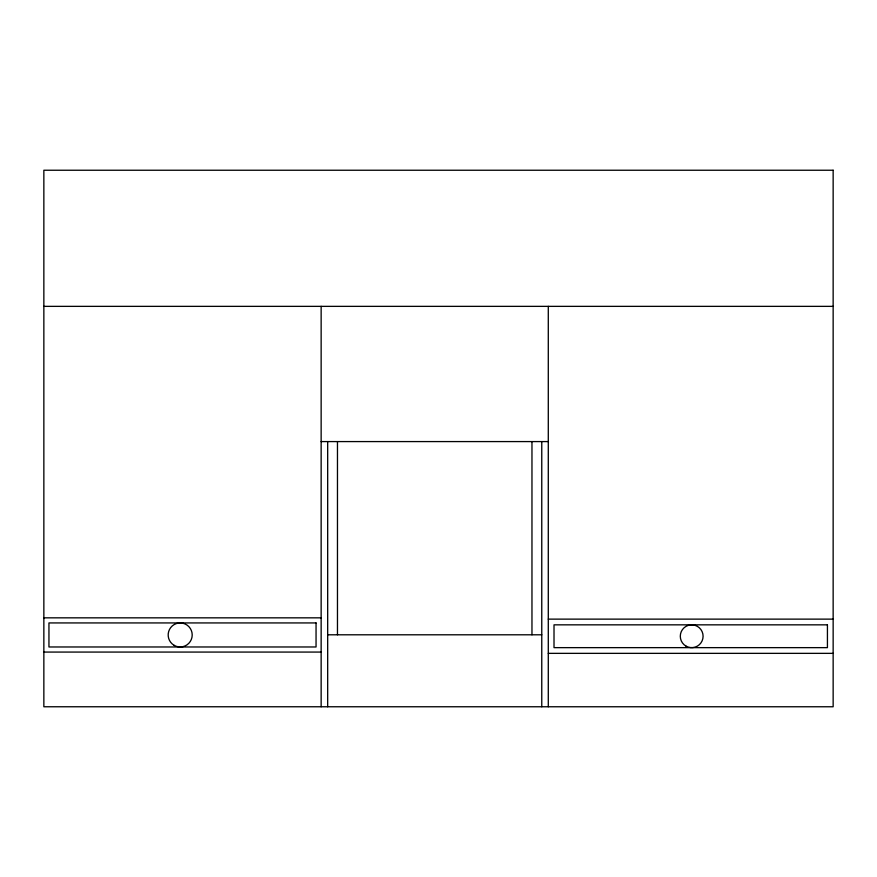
<?xml version="1.0" encoding="UTF-8"?>
<svg xmlns="http://www.w3.org/2000/svg" width="877" height="877" viewBox="0 0 877 877"><rect width="100%" height="100%" fill="white"/><g stroke="black" fill="none" stroke-linecap="round" stroke-linejoin="round"><path stroke-width="1.32" d="M43.85 306.358L833.15 306.358M321.146 441.58L548.289 441.58M43.85 617.836L321.146 617.836M548.289 619.129L833.15 619.129M327.68 634.795L541.767 634.795M43.85 652.071L321.146 652.071M548.289 653.354L833.15 653.354M548.289 306.358L548.289 706.763M541.767 441.58L541.767 706.763M531.966 441.58L531.966 634.795M337.47 441.58L337.47 634.795M327.68 441.58L327.68 706.763M321.146 306.358L321.146 706.763M833.15 170.237L43.85 170.237L43.85 706.763L833.15 706.763L833.15 170.237M316.049 622.933L48.948 622.933L48.948 646.974L316.049 646.974L316.049 622.933M827.428 624.841L554.012 624.841L554.012 647.643L827.428 647.643L827.428 624.841M686 646.119A11.401 11.401 0 0 0 703.091 636.242A11.401 11.401 0 0 0 686 626.364A11.401 11.401 0 0 0 686 646.119M174.183 645.362A12.015 12.015 0 0 0 192.206 634.948A12.015 12.015 0 0 0 174.183 624.545A12.015 12.015 0 0 0 174.183 645.362"/></g></svg>
